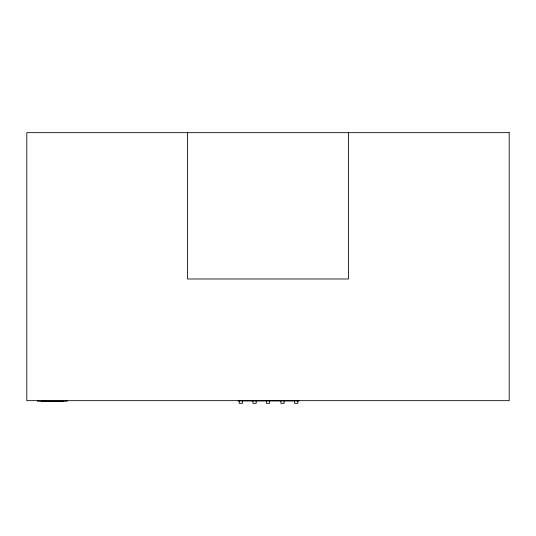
<?xml version="1.0" encoding="UTF-8"?>
<svg xmlns="http://www.w3.org/2000/svg" width="536" height="536" viewBox="0 0 536 536"><rect width="100%" height="100%" fill="white"/><g stroke="black" fill="none" stroke-linecap="round" stroke-linejoin="round"><path stroke-width="0.8" d="M238.085 400.928L299.048 400.928M41.225 401.464L63.556 401.464M348.4 132.66L348.4 278.988L187.6 278.988L187.6 132.66M297.842 400.66L297.842 403.34L294.612 403.34L294.612 400.66M284.134 400.66L284.134 403.34L280.904 403.34L280.904 400.66M269.615 400.66L269.615 403.34L266.385 403.34L266.385 400.66M256.168 400.66L256.168 403.34L252.945 403.34L252.945 400.66M242.46 400.66L242.46 403.34L239.237 403.34L239.237 400.66M67.094 400.66L67.094 401.196L37.52 401.196L37.52 400.66M509.2 132.66L26.8 132.66L26.8 400.66L509.2 400.66L509.2 132.66"/></g></svg>
